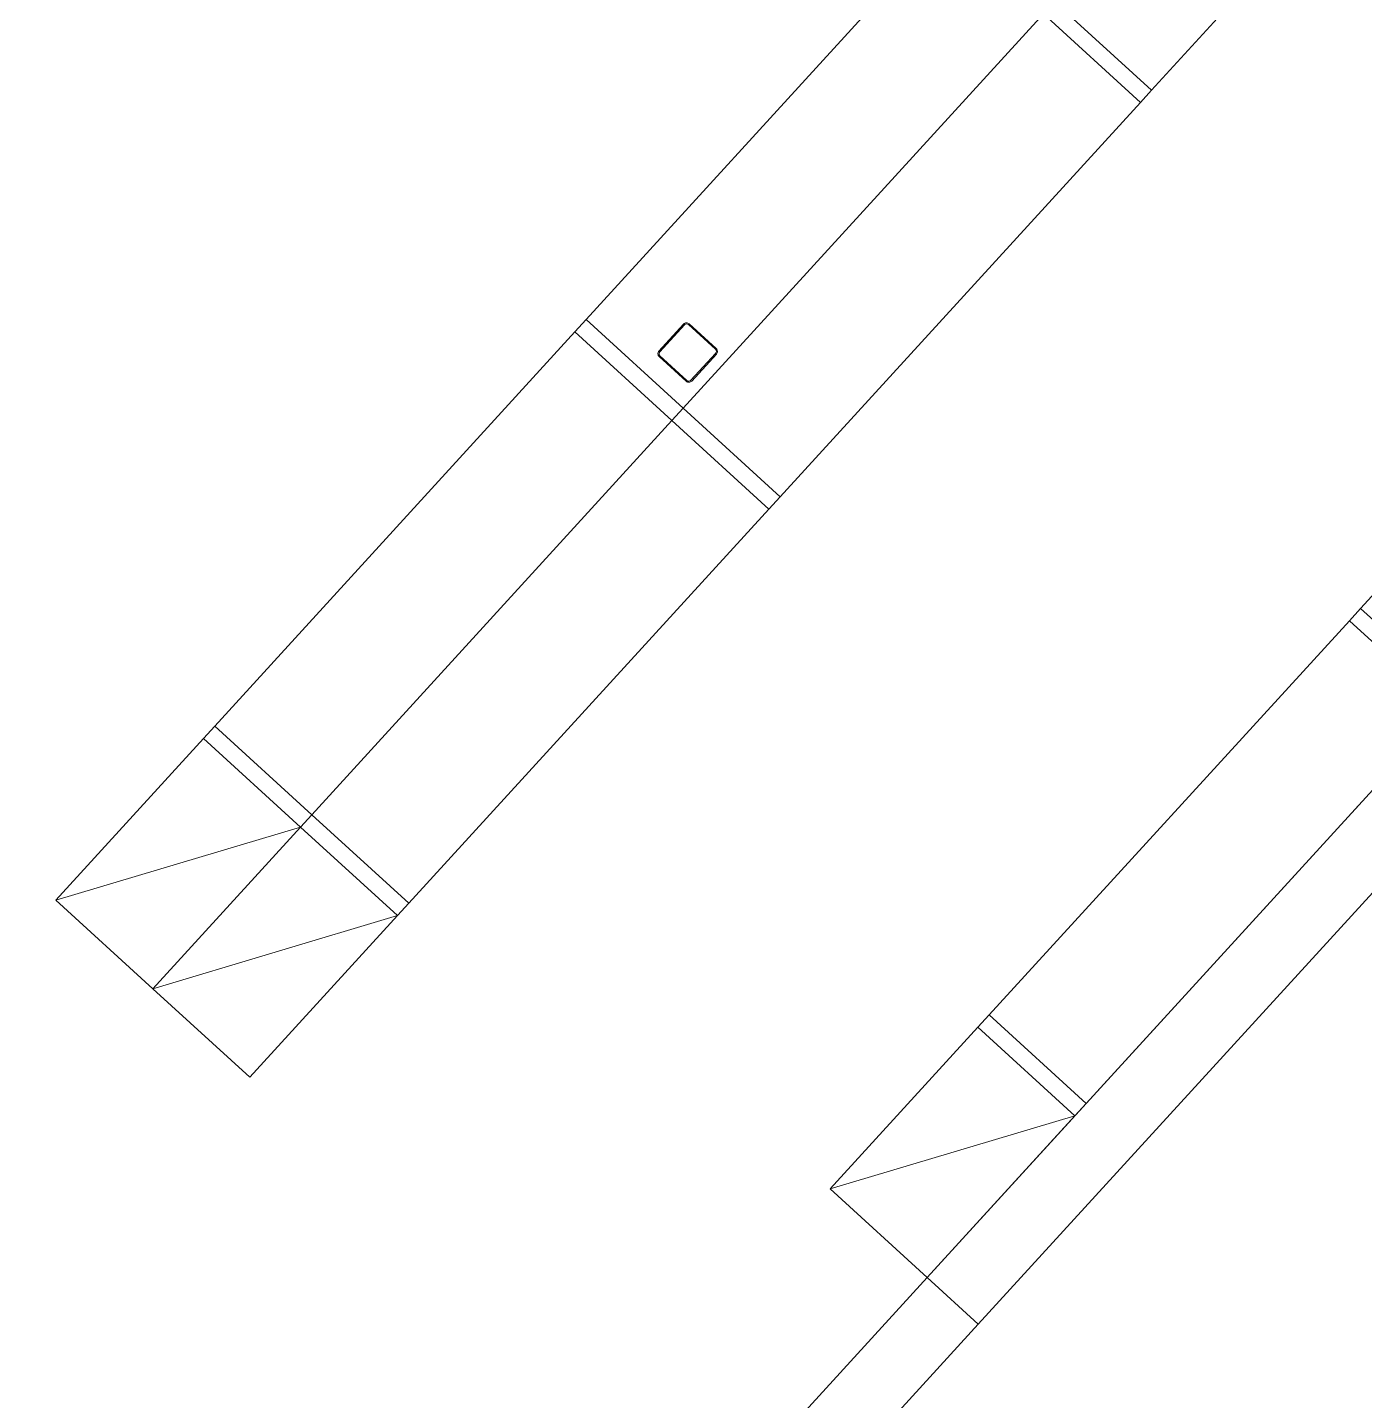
# Model space of a CAD drawing. Header units: metres. Extents: x 750 to 3116, y -341 to 1465.
# Drawn here: x 1561.504 to 1565.956, y 29.59 to 34.161 of the extents above; entities that cross this region are included whole.
import ezdxf

# ---------------------------------------------------------------- set-up
doc = ezdxf.new("R2010")
doc.units = ezdxf.units.M
for name, color, linetype, lineweight in [('Furniture', 44, 'Continuous', 5), ('Hidden line', 251, 'Continuous', 5), ('Wall ext', 20, 'Continuous', 18)]:
    doc.layers.add(name, color=color, linetype=linetype, lineweight=lineweight)

# ---------------------------------------------------------------- blocks, each defined once
blk = doc.blocks.new('wall selves')
at = {"layer": 'Furniture'}
for p, q in [((11493426.9102, 4446031.7865), (11493426.9102, 4446032.5155)), ((11493426.9102, 4446032.5155), (11493427.3476, 4446032.5155)), ((11493427.3476, 4446032.5155), (11493426.9102, 4446031.7865)), ((11493427.3476, 4446032.5155), (11493427.3476, 4446031.7865)), ((11493427.3476, 4446031.7865), (11493427.3476, 4446032.5155)), ((11493427.3476, 4446031.7865), (11493426.9102, 4446031.7865)), ((11493426.9102, 4446031.7865), (11493427.3476, 4446031.7865)), ((11493426.9102, 4446031.7309), (11493426.9102, 4446031.7865)), ((11493427.3476, 4446031.7865), (11493426.9102, 4446031.7865)), ((11493427.3476, 4446031.7865), (11493426.9102, 4446031.7865)), ((11493427.3476, 4446031.7865), (11493427.3476, 4446031.7309)), ((11493427.3476, 4446031.7865), (11493427.3476, 4446031.7309)), ((11493426.9102, 4446029.9533), (11493426.9102, 4446031.7309)), ((11493426.9102, 4446031.7309), (11493427.3476, 4446031.7309)), ((11493427.3476, 4446031.7309), (11493426.9102, 4446031.7309)), ((11493427.3476, 4446031.7309), (11493427.3476, 4446029.9533)), ((11493427.3476, 4446029.9533), (11493427.3476, 4446031.7309)), ((11493427.3476, 4446029.9533), (11493426.9102, 4446029.9533)), ((11493426.9102, 4446029.9533), (11493427.3476, 4446029.9533)), ((11493426.9102, 4446029.8978), (11493426.9102, 4446029.9533)), ((11493427.3476, 4446029.9533), (11493427.3476, 4446029.8978)), ((11493427.3476, 4446029.9533), (11493427.3476, 4446029.8978)), ((11493426.9102, 4446028.1202), (11493426.9102, 4446029.8978)), ((11493426.9102, 4446029.8978), (11493427.3476, 4446029.8978)), ((11493427.3476, 4446029.8978), (11493426.9102, 4446029.8978)), ((11493427.3476, 4446029.8978), (11493427.3476, 4446028.1202)), ((11493427.3476, 4446028.1202), (11493427.3476, 4446029.8978)), ((11493427.3476, 4446028.1202), (11493426.9102, 4446028.1202)), ((11493426.9102, 4446028.1202), (11493427.3476, 4446028.1202)), ((11493426.9102, 4446028.0646), (11493426.9102, 4446028.1202)), ((11493427.3476, 4446028.1202), (11493427.3476, 4446028.0646)), ((11493427.3476, 4446028.1202), (11493427.3476, 4446028.0646)), ((11493427.3476, 4446028.0646), (11493426.9102, 4446028.0646)), ((11493426.9102, 4446027.3356), (11493426.9102, 4446028.0646)), ((11493426.9102, 4446028.0646), (11493427.3476, 4446028.0646)), ((11493427.3476, 4446028.0646), (11493426.9102, 4446027.3356)), ((11493427.3476, 4446028.0646), (11493427.3476, 4446027.3356)), ((11493427.3476, 4446027.3356), (11493427.3476, 4446028.0646)), ((11493427.3476, 4446027.3356), (11493426.9102, 4446027.3356))]:
    blk.add_line(p, q, dxfattribs=at)
at = {"layer": 'Furniture', "color": 4}
for points in [[(11493427.1732, 4446030.1742, 0.414214), (11493427.1598, 4446030.1608), (11493427.1598, 4446030.0395, 0.414214), (11493427.1732, 4446030.0262), (11493427.2945, 4446030.0262, 0.414214), (11493427.3078, 4446030.0395), (11493427.3078, 4446030.1608, 0.414214), (11493427.2945, 4446030.1742)], [(11493427.1732, 4446030.1705, 0.414214), (11493427.1635, 4446030.1608), (11493427.1635, 4446030.0395, 0.414214), (11493427.1732, 4446030.0298), (11493427.2945, 4446030.0298, 0.414214), (11493427.3042, 4446030.0395), (11493427.3042, 4446030.1608, 0.414214), (11493427.2945, 4446030.1705)]]:
    blk.add_lwpolyline(points, format="xyb", close=True, dxfattribs=at)
blk = doc.blocks.new('selves')
at = {"layer": 'Furniture'}
for p, q in [((11493430.3564, 4446031.974), (11493430.3564, 4446032.703)), ((11493430.3564, 4446032.703), (11493430.7938, 4446032.703)), ((11493430.7938, 4446032.703), (11493430.3564, 4446031.974)), ((11493430.7938, 4446032.703), (11493430.7938, 4446031.974)), ((11493430.7938, 4446031.974), (11493430.7938, 4446032.703)), ((11493430.7938, 4446032.703), (11493431.2312, 4446032.703)), ((11493431.2312, 4446032.703), (11493430.7938, 4446031.974)), ((11493431.2312, 4446032.703), (11493431.2312, 4446031.974)), ((11493430.7938, 4446031.974), (11493430.3564, 4446031.974)), ((11493430.3564, 4446031.974), (11493430.7938, 4446031.974)), ((11493430.3564, 4446031.9185), (11493430.3564, 4446031.974)), ((11493430.7938, 4446031.974), (11493430.3564, 4446031.974)), ((11493430.7938, 4446031.974), (11493430.3564, 4446031.974)), ((11493431.2312, 4446031.974), (11493430.7938, 4446031.974)), ((11493430.7938, 4446031.974), (11493430.7938, 4446031.9185)), ((11493430.7938, 4446031.974), (11493431.2312, 4446031.974)), ((11493430.7938, 4446031.974), (11493430.7938, 4446031.9185)), ((11493431.2312, 4446031.974), (11493430.7938, 4446031.974)), ((11493431.2312, 4446031.9185), (11493431.2312, 4446031.974)), ((11493430.3564, 4446030.1409), (11493430.3564, 4446031.9185)), ((11493430.3564, 4446031.9185), (11493430.7938, 4446031.9185)), ((11493430.7938, 4446031.9185), (11493430.3564, 4446031.9185)), ((11493430.7938, 4446031.9185), (11493430.7938, 4446030.1409)), ((11493430.7938, 4446030.1409), (11493430.7938, 4446031.9185)), ((11493430.7938, 4446031.9185), (11493431.2312, 4446031.9185)), ((11493430.7938, 4446031.9185), (11493431.2312, 4446031.9185)), ((11493431.2312, 4446031.9185), (11493431.2312, 4446030.1409)), ((11493430.7938, 4446030.1409), (11493430.3564, 4446030.1409)), ((11493430.3564, 4446030.0854), (11493430.3564, 4446030.1409)), ((11493430.3564, 4446030.1409), (11493430.7938, 4446030.1409)), ((11493430.7938, 4446030.1409), (11493430.7938, 4446030.0854)), ((11493430.7938, 4446030.1409), (11493430.7938, 4446030.0854)), ((11493431.2312, 4446030.1409), (11493430.7938, 4446030.1409)), ((11493431.2312, 4446030.1409), (11493430.7938, 4446030.1409)), ((11493431.2312, 4446030.0854), (11493431.2312, 4446030.1409)), ((11493430.3564, 4446028.3078), (11493430.3564, 4446030.0854)), ((11493430.3564, 4446030.0854), (11493430.7938, 4446030.0854)), ((11493430.7938, 4446030.0854), (11493430.3564, 4446030.0854)), ((11493430.7938, 4446030.0854), (11493430.7938, 4446028.3078)), ((11493430.7938, 4446028.3078), (11493430.7938, 4446030.0854)), ((11493430.7938, 4446030.0854), (11493431.2312, 4446030.0854)), ((11493430.7938, 4446030.0854), (11493431.2312, 4446030.0854)), ((11493431.2312, 4446030.0854), (11493431.2312, 4446028.3078)), ((11493430.7938, 4446028.3078), (11493430.3564, 4446028.3078)), ((11493430.3564, 4446028.3078), (11493430.7938, 4446028.3078)), ((11493430.3564, 4446028.2522), (11493430.3564, 4446028.3078)), ((11493431.2312, 4446028.3078), (11493430.7938, 4446028.3078)), ((11493430.7938, 4446028.3078), (11493430.7938, 4446028.2522)), ((11493430.7938, 4446028.3078), (11493430.7938, 4446028.2522)), ((11493431.2312, 4446028.3078), (11493430.7938, 4446028.3078)), ((11493431.2312, 4446028.2522), (11493431.2312, 4446028.3078)), ((11493430.7938, 4446028.2522), (11493430.3564, 4446028.2522)), ((11493430.3564, 4446027.5232), (11493430.3564, 4446028.2522)), ((11493430.3564, 4446028.2522), (11493430.7938, 4446028.2522)), ((11493430.7938, 4446028.2522), (11493430.3564, 4446027.5232)), ((11493430.7938, 4446028.2522), (11493431.2312, 4446028.2522)), ((11493430.7938, 4446028.2522), (11493430.7938, 4446027.5232)), ((11493430.7938, 4446027.5232), (11493430.7938, 4446028.2522)), ((11493430.7938, 4446028.2522), (11493431.2312, 4446028.2522)), ((11493431.2312, 4446028.2522), (11493430.7938, 4446027.5232)), ((11493431.2312, 4446028.2522), (11493431.2312, 4446027.5232)), ((11493430.7938, 4446027.5232), (11493430.3564, 4446027.5232)), ((11493431.2312, 4446027.5232), (11493430.7938, 4446027.5232))]:
    blk.add_line(p, q, dxfattribs=at)
at = {"layer": 'Furniture', "color": 4}
for points in [[(11493430.6193, 4446030.3618, 0.414214), (11493430.606, 4446030.3484), (11493430.606, 4446030.2271, 0.414214), (11493430.6193, 4446030.2138), (11493430.7406, 4446030.2138, 0.414214), (11493430.754, 4446030.2271), (11493430.754, 4446030.3484, 0.414214), (11493430.7406, 4446030.3618)], [(11493430.6193, 4446030.3581, 0.414214), (11493430.6096, 4446030.3484), (11493430.6096, 4446030.2271, 0.414214), (11493430.6193, 4446030.2174), (11493430.7406, 4446030.2174, 0.414214), (11493430.7503, 4446030.2271), (11493430.7503, 4446030.3484, 0.414214), (11493430.7406, 4446030.3581)]]:
    blk.add_lwpolyline(points, format="xyb", close=True, dxfattribs=at)

msp = doc.modelspace()

# ---------------------------------------------------------------- linework, layer by layer
at = {"layer": 'Hidden line', "color": 252, "true_color": 0x939598}
for p, q in [((1564.4997, 29.9996), (1563.1506, 28.5231)), ((1564.6695, 29.8445), (1563.3204, 28.368))]:
    msp.add_line(p, q, dxfattribs=at)
at = {"layer": 'Wall ext', "color": 252, "true_color": 0x939598}
for p, q in [((1564.4997, 29.9996), (1571.6792, 37.8573)), ((1564.6695, 29.8445), (1571.849, 37.7021)), ((1564.4997, 29.9996), (1564.6695, 29.8445))]:
    msp.add_line(p, q, dxfattribs=at)

# ---------------------------------------------------------------- block references
at = {"layer": 'Furniture', "color": 252, "true_color": 0x939598, "rotation": 317.5821484389718}
for name, p in [('selves', (-11482398.1155, 4470464.2752)), ('wall selves', (-11482392.8668, 4470461.1276))]:
    msp.add_blockref(name, p, dxfattribs=at)
at = {"layer": 'Furniture', "color": 252, "true_color": 0x939598, "xscale": -1, "rotation": 317.5821482812778}
msp.add_blockref('wall selves', (5487535.8646, -11034916.7073), dxfattribs=at)

doc.saveas('drawing.dxf')
